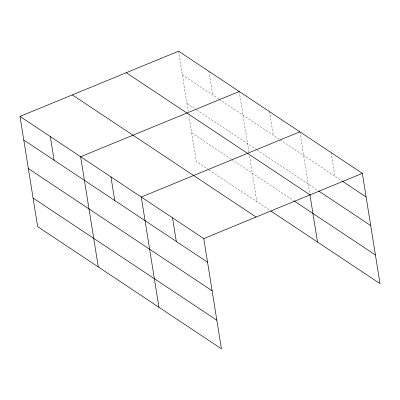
<?xml version="1.0" encoding="UTF-8"?>
<svg xmlns="http://www.w3.org/2000/svg" width="400" height="400" viewBox="0 0 400 400"><rect width="100%" height="100%" fill="white"/><g stroke="black" fill="none" stroke-linecap="round" stroke-linejoin="round"><path stroke-width="0.3" stroke-dasharray="2 1.5" d="M182.365 74.82L218.85 99.075M219.365 99.415L279.495 139.39M280.01 139.73L342.06 180.98M186.94 103.395L196.19 109.545M196.705 109.89L256.32 149.52M256.835 149.86L317.955 190.495M191.66 132.84L231.23 159.15M231.745 159.49L293.415 200.49M208.57 169.62L196.235 161.42L188.905 115.665M209.085 169.96L270.24 210.615M331.105 152.59L334.89 176.215M299.865 131.825L309.7 193.23M269.545 111.665L273.33 135.29M239.22 91.51L248.96 152.3M249.55 155.98L256.88 201.735M208.9 71.35L212.685 94.975M178.58 51.195L188.22 111.37"/><path stroke-width="0.6" d="M20 116.415L203.765 238.58L221.42 348.805L37.655 226.64L20 116.415L178.58 51.195L362.345 173.36L380 283.585L270.755 210.96M239.22 91.51L80.64 156.73L98.3 266.955M299.865 131.825L141.285 197.045L158.94 307.27M203.765 238.58L362.345 173.36M342.57 181.325L366.13 196.985M318.47 190.835L370.705 225.565M126.25 72.715L310.015 194.88M293.93 200.83L375.42 255.005M72.33 94.89L256.095 217.055M23.785 140.04L207.55 262.205M28.36 168.62L212.125 290.785M33.08 198.06L216.84 320.23M309.895 194.455L317.52 242.05M172.525 217.81L176.31 241.435M110.965 176.885L114.745 200.51M50.32 136.57L54.105 160.195"/></g></svg>
